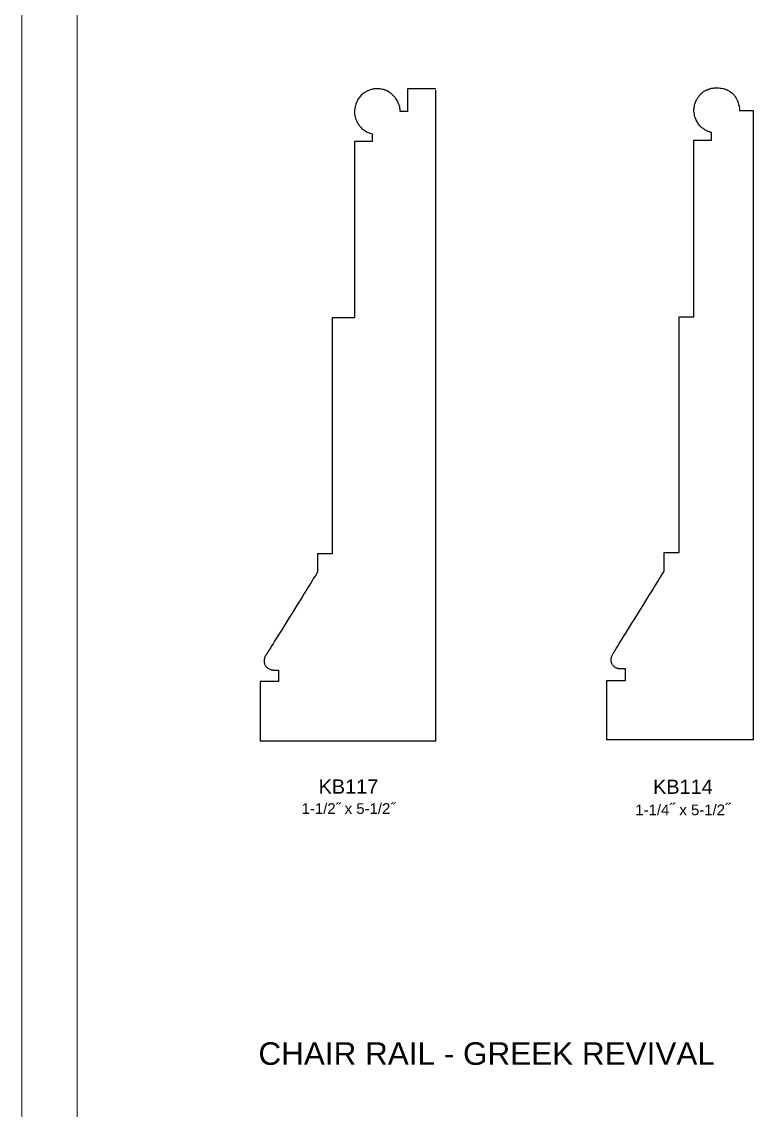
# Model space of a CAD drawing. Extents: x -7.6 to 25.2, y -9.8 to 27.2.
# Drawn here: x -7.64 to -1.47, y 8.88 to 18.05 of the extents above; entities that cross this region are included whole.
import ezdxf

# ---------------------------------------------------------------- set-up
doc = ezdxf.new("R2010")
doc.units = 0
doc.header["$MEASUREMENT"] = 0
doc.layers.add('DO NOT PLOT', color=2, linetype='Continuous', plot=False)
doc.layers.add('LAYER_1', color=7, linetype='Continuous')

# ---------------------------------------------------------------- blocks, each defined once
blk = doc.blocks.new('KB117')
at = {"flags": 128}
blk.add_lwpolyline([(0, 5.4991), (-0.0005, 5.4991), (-0.0021, 5.4991), (-0.0047, 5.4991), (-0.0082, 5.4991), (-0.0126, 5.4991), (-0.0178, 5.4991), (-0.0237, 5.4991), (-0.0303, 5.4991), (-0.0375, 5.4991), (-0.0453, 5.4991), (-0.0535, 5.4991), (-0.0622, 5.4991), (-0.0713, 5.4991), (-0.0807, 5.4991), (-0.0903, 5.4991), (-0.1001, 5.4991), (-0.11, 5.4991), (-0.12, 5.4991), (-0.13, 5.4991), (-0.1399, 5.4991), (-0.1497, 5.4991), (-0.1593, 5.4991), (-0.1687, 5.4991), (-0.1778, 5.4991), (-0.1865, 5.4991), (-0.1947, 5.4991), (-0.2025, 5.4991), (-0.2097, 5.4991), (-0.2163, 5.4991), (-0.2222, 5.4991), (-0.2274, 5.4991), (-0.2318, 5.4991), (-0.2353, 5.4991), (-0.2379, 5.4991), (-0.2394, 5.4991), (-0.24, 5.4991), (-0.24, 5.4987), (-0.24, 5.4974), (-0.24, 5.4954), (-0.24, 5.4925), (-0.24, 5.489), (-0.24, 5.4849), (-0.24, 5.4802), (-0.24, 5.4749), (-0.24, 5.4691), (-0.24, 5.4629), (-0.24, 5.4563), (-0.24, 5.4493), (-0.24, 5.442), (-0.24, 5.4345), (-0.24, 5.4268), (-0.24, 5.419), (-0.24, 5.411), (-0.24, 5.403), (-0.24, 5.395), (-0.24, 5.3871), (-0.24, 5.3792), (-0.24, 5.3715), (-0.24, 5.364), (-0.24, 5.3568), (-0.24, 5.3498), (-0.24, 5.3432), (-0.24, 5.3369), (-0.24, 5.3312), (-0.24, 5.3259), (-0.24, 5.3212), (-0.24, 5.317), (-0.24, 5.3135), (-0.24, 5.3107), (-0.24, 5.3086), (-0.24, 5.3074), (-0.24, 5.3069), (-0.2401, 5.3069), (-0.2405, 5.3069), (-0.2412, 5.3069), (-0.2421, 5.3069), (-0.2433, 5.3069), (-0.2446, 5.3069), (-0.2462, 5.3069), (-0.2479, 5.3069), (-0.2498, 5.3069), (-0.2518, 5.3069), (-0.2539, 5.3069), (-0.2562, 5.3069), (-0.2586, 5.3069), (-0.261, 5.3069), (-0.2635, 5.3069), (-0.2661, 5.3069), (-0.2686, 5.3069), (-0.2712, 5.3069), (-0.2738, 5.3069), (-0.2764, 5.3069), (-0.279, 5.3069), (-0.2815, 5.3069), (-0.2839, 5.3069), (-0.2863, 5.3069), (-0.2886, 5.3069), (-0.2907, 5.3069), (-0.2927, 5.3069), (-0.2946, 5.3069), (-0.2963, 5.3069), (-0.2979, 5.3069), (-0.2992, 5.3069), (-0.3003, 5.3069), (-0.3013, 5.3069), (-0.3019, 5.3069), (-0.3023, 5.3069), (-0.3025, 5.3069), (-0.3021, 5.3116), (-0.302, 5.3166), (-0.3022, 5.3219), (-0.3028, 5.3276), (-0.3036, 5.3335), (-0.3047, 5.3396), (-0.3061, 5.346), (-0.3079, 5.3526), (-0.3099, 5.3593), (-0.3123, 5.3662), (-0.315, 5.3731), (-0.318, 5.3802), (-0.3214, 5.3872), (-0.325, 5.3943), (-0.3291, 5.4014), (-0.3334, 5.4085), (-0.3381, 5.4155), (-0.3431, 5.4224), (-0.3485, 5.4292), (-0.3542, 5.4359), (-0.3602, 5.4423), (-0.3666, 5.4486), (-0.3734, 5.4546), (-0.3805, 5.4604), (-0.388, 5.4659), (-0.3959, 5.4711), (-0.4041, 5.4759), (-0.4127, 5.4804), (-0.4216, 5.4844), (-0.4309, 5.4881), (-0.4407, 5.4913), (-0.4507, 5.494), (-0.4612, 5.4962), (-0.4721, 5.4978), (-0.4833, 5.4989), (-0.495, 5.4994), (-0.4986, 5.4995), (-0.5026, 5.4995), (-0.507, 5.4993), (-0.5119, 5.4989), (-0.517, 5.4983), (-0.5225, 5.4975), (-0.5283, 5.4964), (-0.5344, 5.4951), (-0.5407, 5.4936), (-0.5472, 5.4918), (-0.5539, 5.4897), (-0.5607, 5.4873), (-0.5676, 5.4846), (-0.5746, 5.4816), (-0.5816, 5.4782), (-0.5887, 5.4745), (-0.5958, 5.4705), (-0.6028, 5.466), (-0.6098, 5.4612), (-0.6166, 5.456), (-0.6233, 5.4503), (-0.6299, 5.4443), (-0.6362, 5.4378), (-0.6424, 5.4308), (-0.6482, 5.4234), (-0.6538, 5.4154), (-0.6591, 5.407), (-0.6641, 5.3981), (-0.6686, 5.3887), (-0.6728, 5.3787), (-0.6765, 5.3682), (-0.6797, 5.3571), (-0.6825, 5.3455), (-0.6847, 5.3332), (-0.6864, 5.3204), (-0.6875, 5.3069), (-0.6876, 5.3037), (-0.6877, 5.3002), (-0.6876, 5.2963), (-0.6873, 5.292), (-0.6869, 5.2875), (-0.6863, 5.2827), (-0.6855, 5.2776), (-0.6845, 5.2723), (-0.6833, 5.2668), (-0.6818, 5.2611), (-0.6802, 5.2552), (-0.6783, 5.2492), (-0.6762, 5.243), (-0.6738, 5.2368), (-0.6711, 5.2305), (-0.6682, 5.2241), (-0.665, 5.2177), (-0.6615, 5.2113), (-0.6577, 5.2049), (-0.6537, 5.1985), (-0.6492, 5.1922), (-0.6445, 5.1859), (-0.6394, 5.1798), (-0.634, 5.1738), (-0.6282, 5.1679), (-0.622, 5.1622), (-0.6155, 5.1567), (-0.6086, 5.1514), (-0.6013, 5.1463), (-0.5936, 5.1415), (-0.5855, 5.137), (-0.577, 5.1328), (-0.568, 5.1289), (-0.5586, 5.1254), (-0.5487, 5.1222), (-0.5384, 5.1194), (-0.5384, 5.1193), (-0.5384, 5.1188), (-0.5384, 5.1181), (-0.5384, 5.1172), (-0.5384, 5.116), (-0.5384, 5.1146), (-0.5384, 5.113), (-0.5384, 5.1113), (-0.5384, 5.1093), (-0.5384, 5.1073), (-0.5384, 5.105), (-0.5384, 5.1027), (-0.5384, 5.1003), (-0.5384, 5.0978), (-0.5384, 5.0952), (-0.5384, 5.0925), (-0.5384, 5.0899), (-0.5384, 5.0872), (-0.5384, 5.0845), (-0.5384, 5.0819), (-0.5384, 5.0792), (-0.5384, 5.0766), (-0.5384, 5.0741), (-0.5384, 5.0717), (-0.5384, 5.0694), (-0.5384, 5.0671), (-0.5384, 5.0651), (-0.5384, 5.0631), (-0.5384, 5.0614), (-0.5384, 5.0598), (-0.5384, 5.0584), (-0.5384, 5.0572), (-0.5384, 5.0563), (-0.5384, 5.0556), (-0.5384, 5.0551), (-0.5384, 5.055), (-0.5388, 5.055), (-0.5398, 5.055), (-0.5414, 5.055), (-0.5435, 5.055), (-0.5463, 5.055), (-0.5495, 5.055), (-0.5532, 5.055), (-0.5572, 5.055), (-0.5617, 5.055), (-0.5665, 5.055), (-0.5717, 5.055), (-0.5771, 5.055), (-0.5827, 5.055), (-0.5885, 5.055), (-0.5945, 5.055), (-0.6006, 5.055), (-0.6067, 5.055), (-0.6129, 5.055), (-0.6192, 5.055), (-0.6253, 5.055), (-0.6314, 5.055), (-0.6374, 5.055), (-0.6432, 5.055), (-0.6488, 5.055), (-0.6542, 5.055), (-0.6594, 5.055), (-0.6642, 5.055), (-0.6687, 5.055), (-0.6727, 5.055), (-0.6764, 5.055), (-0.6796, 5.055), (-0.6823, 5.055), (-0.6845, 5.055), (-0.6861, 5.055), (-0.6871, 5.055), (-0.6875, 5.055), (-0.6875, 5.0516), (-0.6875, 5.0417), (-0.6875, 5.0257), (-0.6875, 5.004), (-0.6875, 4.9768), (-0.6875, 4.9448), (-0.6875, 4.9081), (-0.6875, 4.8672), (-0.6875, 4.8224), (-0.6875, 4.7743), (-0.6875, 4.723), (-0.6875, 4.6691), (-0.6875, 4.6129), (-0.6875, 4.5548), (-0.6875, 4.4951), (-0.6875, 4.4343), (-0.6875, 4.3728), (-0.6875, 4.3108), (-0.6875, 4.2488), (-0.6875, 4.1873), (-0.6875, 4.1265), (-0.6875, 4.0668), (-0.6875, 4.0087), (-0.6875, 3.9525), (-0.6875, 3.8986), (-0.6875, 3.8473), (-0.6875, 3.7992), (-0.6875, 3.7544), (-0.6875, 3.7135), (-0.6875, 3.6769), (-0.6875, 3.6448), (-0.6875, 3.6176), (-0.6875, 3.5959), (-0.6875, 3.5799), (-0.6875, 3.57), (-0.6875, 3.5666), (-0.6879, 3.5666), (-0.6891, 3.5666), (-0.6911, 3.5666), (-0.6939, 3.5666), (-0.6973, 3.5666), (-0.7013, 3.5666), (-0.706, 3.5666), (-0.7111, 3.5666), (-0.7168, 3.5666), (-0.7228, 3.5666), (-0.7293, 3.5666), (-0.7361, 3.5666), (-0.7431, 3.5666), (-0.7505, 3.5666), (-0.758, 3.5666), (-0.7656, 3.5666), (-0.7734, 3.5666), (-0.7812, 3.5666), (-0.789, 3.5666), (-0.7968, 3.5666), (-0.8044, 3.5666), (-0.8119, 3.5666), (-0.8193, 3.5666), (-0.8263, 3.5666), (-0.8331, 3.5666), (-0.8396, 3.5666), (-0.8457, 3.5666), (-0.8513, 3.5666), (-0.8564, 3.5666), (-0.8611, 3.5666), (-0.8651, 3.5666), (-0.8685, 3.5666), (-0.8713, 3.5666), (-0.8733, 3.5666), (-0.8745, 3.5666), (-0.8749, 3.5666), (-0.8749, 3.5621), (-0.8749, 3.5489), (-0.8749, 3.5275), (-0.8749, 3.4984), (-0.8749, 3.4622), (-0.8749, 3.4193), (-0.8749, 3.3703), (-0.8749, 3.3157), (-0.8749, 3.256), (-0.8749, 3.1916), (-0.8749, 3.1232), (-0.8749, 3.0512), (-0.8749, 2.9761), (-0.8749, 2.8985), (-0.8749, 2.8188), (-0.8749, 2.7376), (-0.8749, 2.6554), (-0.8749, 2.5726), (-0.8749, 2.4899), (-0.8749, 2.4076), (-0.8749, 2.3264), (-0.8749, 2.2467), (-0.8749, 2.1691), (-0.8749, 2.094), (-0.8749, 2.022), (-0.8749, 1.9536), (-0.8749, 1.8893), (-0.8749, 1.8295), (-0.8749, 1.7749), (-0.8749, 1.7259), (-0.8749, 1.683), (-0.8749, 1.6468), (-0.8749, 1.6178), (-0.8749, 1.5964), (-0.8749, 1.5832), (-0.8749, 1.5786), (-0.8752, 1.5786), (-0.8761, 1.5786), (-0.8774, 1.5786), (-0.8792, 1.5786), (-0.8815, 1.5786), (-0.8842, 1.5786), (-0.8873, 1.5786), (-0.8907, 1.5786), (-0.8945, 1.5786), (-0.8985, 1.5786), (-0.9028, 1.5786), (-0.9074, 1.5786), (-0.9121, 1.5786), (-0.917, 1.5786), (-0.922, 1.5786), (-0.9271, 1.5786), (-0.9322, 1.5786), (-0.9374, 1.5786), (-0.9426, 1.5786), (-0.9478, 1.5786), (-0.9529, 1.5786), (-0.9579, 1.5786), (-0.9628, 1.5786), (-0.9675, 1.5786), (-0.9721, 1.5786), (-0.9764, 1.5786), (-0.9804, 1.5786), (-0.9842, 1.5786), (-0.9876, 1.5786), (-0.9907, 1.5786), (-0.9934, 1.5786), (-0.9957, 1.5786), (-0.9975, 1.5786), (-0.9988, 1.5786), (-0.9997, 1.5786), (-0.9999, 1.5786), (-0.9999, 1.5783), (-0.9999, 1.5772), (-0.9999, 1.5756), (-0.9999, 1.5733), (-0.9999, 1.5704), (-0.9999, 1.5671), (-0.9999, 1.5632), (-0.9999, 1.5589), (-0.9999, 1.5542), (-0.9999, 1.5492), (-0.9999, 1.5438), (-0.9999, 1.5381), (-0.9999, 1.5322), (-0.9999, 1.5261), (-0.9999, 1.5199), (-0.9999, 1.5135), (-0.9999, 1.507), (-0.9999, 1.5005), (-0.9999, 1.494), (-0.9999, 1.4876), (-0.9999, 1.4812), (-0.9999, 1.4749), (-0.9999, 1.4688), (-0.9999, 1.4629), (-0.9999, 1.4573), (-0.9999, 1.4519), (-0.9999, 1.4468), (-0.9999, 1.4421), (-0.9999, 1.4378), (-0.9999, 1.434), (-0.9999, 1.4306), (-0.9999, 1.4278), (-0.9999, 1.4255), (-0.9999, 1.4238), (-0.9999, 1.4228), (-0.9999, 1.4224), (-1.0009, 1.4208), (-1.0038, 1.4163), (-1.0084, 1.4088), (-1.0146, 1.3987), (-1.0224, 1.3862), (-1.0317, 1.3713), (-1.0422, 1.3543), (-1.054, 1.3353), (-1.0669, 1.3145), (-1.0807, 1.2922), (-1.0955, 1.2684), (-1.111, 1.2434), (-1.1272, 1.2174), (-1.1439, 1.1904), (-1.1611, 1.1627), (-1.1786, 1.1345), (-1.1963, 1.106), (-1.2141, 1.0773), (-1.232, 1.0485), (-1.2497, 1.02), (-1.2672, 0.9918), (-1.2843, 0.9641), (-1.3011, 0.9371), (-1.3172, 0.9111), (-1.3328, 0.8861), (-1.3475, 0.8623), (-1.3614, 0.84), (-1.3742, 0.8192), (-1.386, 0.8003), (-1.3966, 0.7832), (-1.4058, 0.7684), (-1.4136, 0.7558), (-1.4199, 0.7457), (-1.4245, 0.7383), (-1.4273, 0.7337), (-1.4283, 0.7321), (-1.4294, 0.7309), (-1.4306, 0.7294), (-1.4319, 0.7276), (-1.4333, 0.7255), (-1.4348, 0.7232), (-1.4363, 0.7206), (-1.4378, 0.7178), (-1.4393, 0.7147), (-1.4408, 0.7115), (-1.4422, 0.708), (-1.4436, 0.7044), (-1.4449, 0.7006), (-1.446, 0.6967), (-1.4471, 0.6926), (-1.4479, 0.6884), (-1.4486, 0.6841), (-1.4491, 0.6798), (-1.4494, 0.6753), (-1.4495, 0.6708), (-1.4493, 0.6663), (-1.4488, 0.6618), (-1.448, 0.6572), (-1.4469, 0.6526), (-1.4454, 0.6481), (-1.4436, 0.6436), (-1.4414, 0.6392), (-1.4388, 0.6348), (-1.4357, 0.6305), (-1.4322, 0.6263), (-1.4283, 0.6222), (-1.4238, 0.6182), (-1.4188, 0.6144), (-1.4133, 0.6107), (-1.4073, 0.6072), (-1.4006, 0.6039), (-1.3934, 0.6008), (-1.3919, 0.6003), (-1.3904, 0.6), (-1.3887, 0.5996), (-1.3868, 0.5993), (-1.3849, 0.599), (-1.3829, 0.5987), (-1.3807, 0.5985), (-1.3785, 0.5982), (-1.3762, 0.5981), (-1.3739, 0.5979), (-1.3715, 0.5977), (-1.369, 0.5976), (-1.3666, 0.5975), (-1.3641, 0.5974), (-1.3616, 0.5973), (-1.3591, 0.5973), (-1.3567, 0.5972), (-1.3542, 0.5972), (-1.3518, 0.5972), (-1.3495, 0.5972), (-1.3472, 0.5972), (-1.345, 0.5972), (-1.3428, 0.5972), (-1.3408, 0.5972), (-1.3389, 0.5973), (-1.337, 0.5973), (-1.3353, 0.5973), (-1.3337, 0.5974), (-1.3323, 0.5974), (-1.331, 0.5975), (-1.3299, 0.5975), (-1.329, 0.5975), (-1.3282, 0.5976), (-1.3277, 0.5976), (-1.3274, 0.5976), (-1.3273, 0.5976), (-1.3273, 0.5974), (-1.3273, 0.5967), (-1.3273, 0.5957), (-1.3273, 0.5942), (-1.3273, 0.5925), (-1.3273, 0.5904), (-1.3273, 0.588), (-1.3273, 0.5853), (-1.3273, 0.5823), (-1.3273, 0.5792), (-1.3273, 0.5758), (-1.3273, 0.5723), (-1.3273, 0.5686), (-1.3273, 0.5648), (-1.3273, 0.5609), (-1.3273, 0.5569), (-1.3273, 0.5528), (-1.3273, 0.5488), (-1.3273, 0.5447), (-1.3273, 0.5407), (-1.3273, 0.5367), (-1.3273, 0.5328), (-1.3273, 0.529), (-1.3273, 0.5253), (-1.3273, 0.5217), (-1.3273, 0.5184), (-1.3273, 0.5152), (-1.3273, 0.5123), (-1.3273, 0.5096), (-1.3273, 0.5072), (-1.3273, 0.5051), (-1.3273, 0.5033), (-1.3273, 0.5019), (-1.3273, 0.5008), (-1.3273, 0.5002), (-1.3273, 0.5), (-1.3276, 0.5), (-1.3287, 0.5), (-1.3303, 0.5), (-1.3326, 0.5), (-1.3355, 0.5), (-1.3388, 0.5), (-1.3427, 0.5), (-1.347, 0.5), (-1.3517, 0.5), (-1.3567, 0.5), (-1.3621, 0.5), (-1.3678, 0.5), (-1.3737, 0.5), (-1.3798, 0.5), (-1.386, 0.5), (-1.3924, 0.5), (-1.3989, 0.5), (-1.4054, 0.5), (-1.4119, 0.5), (-1.4183, 0.5), (-1.4247, 0.5), (-1.431, 0.5), (-1.4371, 0.5), (-1.443, 0.5), (-1.4486, 0.5), (-1.454, 0.5), (-1.4591, 0.5), (-1.4638, 0.5), (-1.4681, 0.5), (-1.4719, 0.5), (-1.4753, 0.5), (-1.4781, 0.5), (-1.4804, 0.5), (-1.4821, 0.5), (-1.4831, 0.5), (-1.4835, 0.5), (-1.4835, 0.4988), (-1.4835, 0.4955), (-1.4835, 0.4901), (-1.4835, 0.4828), (-1.4835, 0.4737), (-1.4835, 0.4629), (-1.4835, 0.4506), (-1.4835, 0.4369), (-1.4835, 0.4219), (-1.4835, 0.4057), (-1.4835, 0.3885), (-1.4835, 0.3704), (-1.4835, 0.3515), (-1.4835, 0.3319), (-1.4835, 0.3119), (-1.4835, 0.2915), (-1.4835, 0.2708), (-1.4835, 0.25), (-1.4835, 0.2292), (-1.4835, 0.2085), (-1.4835, 0.1881), (-1.4835, 0.168), (-1.4835, 0.1485), (-1.4835, 0.1296), (-1.4835, 0.1115), (-1.4835, 0.0943), (-1.4835, 0.0781), (-1.4835, 0.0631), (-1.4835, 0.0494), (-1.4835, 0.037), (-1.4835, 0.0263), (-1.4835, 0.0171), (-1.4835, 0.0098), (-1.4835, 0.0045), (-1.4835, 0.0011), (-1.4835, 0), (-1.4801, 0), (-1.4703, 0), (-1.4543, 0), (-1.4326, 0), (-1.4056, 0), (-1.3736, 0), (-1.337, 0), (-1.2963, 0), (-1.2517, 0), (-1.2037, 0), (-1.1526, 0), (-1.0989, 0), (-1.0429, 0), (-0.9849, 0), (-0.9255, 0), (-0.8649, 0), (-0.8035, 0), (-0.7417, 0), (-0.68, 0), (-0.6186, 0), (-0.558, 0), (-0.4986, 0), (-0.4406, 0), (-0.3846, 0), (-0.3309, 0), (-0.2798, 0), (-0.2318, 0), (-0.1872, 0), (-0.1465, 0), (-0.1099, 0), (-0.0779, 0), (-0.0509, 0), (-0.0292, 0), (-0.0132, 0), (-0.0034, 0), (0, 0), (0, 0.0125), (0, 0.049), (0, 0.1082), (0, 0.1886), (0, 0.2888), (0, 0.4073), (0, 0.5429), (0, 0.694), (0, 0.8592), (0, 1.0372), (0, 1.2265), (0, 1.4257), (0, 1.6334), (0, 1.8481), (0, 2.0685), (0, 2.2932), (0, 2.5207), (0, 2.7496), (0, 2.9785), (0, 3.2059), (0, 3.4306), (0, 3.651), (0, 3.8658), (0, 4.0734), (0, 4.2726), (0, 4.4619), (0, 4.6399), (0, 4.8051), (0, 4.9562), (0, 5.0918), (0, 5.2104), (0, 5.3106), (0, 5.3909), (0, 5.4501), (0, 5.4866)], dxfattribs=at)
blk = doc.blocks.new('KB114')
at = {"flags": 128}
blk.add_lwpolyline([(0, 0.1044), (0, 0.0473), (0, 0), (-0.0028, 0), (-0.011, 0), (-0.0243, 0), (-0.0423, 0), (-0.0648, 0), (-0.0914, 0), (-0.1218, 0), (-0.1557, 0), (-0.1927, 0), (-0.2327, 0), (-0.2751, 0), (-0.3198, 0), (-0.3664, 0), (-0.4146, 0), (-0.464, 0), (-0.5144, 0), (-0.5654, 0), (-0.6168, 0), (-0.6681, 0), (-0.7191, 0), (-0.7695, 0), (-0.819, 0), (-0.8671, 0), (-0.9137, 0), (-0.9584, 0), (-1.0009, 0), (-1.0408, 0), (-1.0778, 0), (-1.1117, 0), (-1.1421, 0), (-1.1687, 0), (-1.1912, 0), (-1.2092, 0), (-1.2225, 0), (-1.2307, 0), (-1.2335, 0), (-1.2335, 0.0011), (-1.2335, 0.0045), (-1.2335, 0.0098), (-1.2335, 0.0171), (-1.2335, 0.0263), (-1.2335, 0.037), (-1.2335, 0.0494), (-1.2335, 0.0631), (-1.2335, 0.0781), (-1.2335, 0.0943), (-1.2335, 0.1115), (-1.2335, 0.1296), (-1.2335, 0.1485), (-1.2335, 0.168), (-1.2335, 0.1881), (-1.2335, 0.2085), (-1.2335, 0.2292), (-1.2335, 0.25), (-1.2335, 0.2708), (-1.2335, 0.2915), (-1.2335, 0.3119), (-1.2335, 0.3319), (-1.2335, 0.3515), (-1.2335, 0.3704), (-1.2335, 0.3885), (-1.2335, 0.4057), (-1.2335, 0.4219), (-1.2335, 0.4369), (-1.2335, 0.4506), (-1.2335, 0.4629), (-1.2335, 0.4737), (-1.2335, 0.4828), (-1.2335, 0.4901), (-1.2335, 0.4955), (-1.2335, 0.4988), (-1.2335, 0.5), (-1.2332, 0.5), (-1.2321, 0.5), (-1.2304, 0.5), (-1.2281, 0.5), (-1.2253, 0.5), (-1.2219, 0.5), (-1.2181, 0.5), (-1.2138, 0.5), (-1.2091, 0.5), (-1.204, 0.5), (-1.1987, 0.5), (-1.193, 0.5), (-1.1871, 0.5), (-1.181, 0.5), (-1.1747, 0.5), (-1.1683, 0.5), (-1.1619, 0.5), (-1.1554, 0.5), (-1.1489, 0.5), (-1.1424, 0.5), (-1.136, 0.5), (-1.1298, 0.5), (-1.1237, 0.5), (-1.1178, 0.5), (-1.1121, 0.5), (-1.1067, 0.5), (-1.1017, 0.5), (-1.097, 0.5), (-1.0927, 0.5), (-1.0888, 0.5), (-1.0855, 0.5), (-1.0826, 0.5), (-1.0803, 0.5), (-1.0787, 0.5), (-1.0776, 0.5), (-1.0773, 0.5), (-1.0773, 0.5002), (-1.0773, 0.5008), (-1.0773, 0.5019), (-1.0773, 0.5033), (-1.0773, 0.5051), (-1.0773, 0.5072), (-1.0773, 0.5096), (-1.0773, 0.5123), (-1.0773, 0.5152), (-1.0773, 0.5184), (-1.0773, 0.5217), (-1.0773, 0.5253), (-1.0773, 0.529), (-1.0773, 0.5328), (-1.0773, 0.5367), (-1.0773, 0.5407), (-1.0773, 0.5447), (-1.0773, 0.5488), (-1.0773, 0.5528), (-1.0773, 0.5569), (-1.0773, 0.5609), (-1.0773, 0.5648), (-1.0773, 0.5686), (-1.0773, 0.5723), (-1.0773, 0.5758), (-1.0773, 0.5792), (-1.0773, 0.5823), (-1.0773, 0.5853), (-1.0773, 0.5879), (-1.0773, 0.5903), (-1.0773, 0.5924), (-1.0773, 0.5942), (-1.0773, 0.5957), (-1.0773, 0.5967), (-1.0773, 0.5974), (-1.0773, 0.5976), (-1.0773, 0.5976), (-1.0776, 0.5976), (-1.0779, 0.5976), (-1.0784, 0.5976), (-1.079, 0.5976), (-1.0797, 0.5976), (-1.0805, 0.5976), (-1.0814, 0.5976), (-1.0824, 0.5976), (-1.0835, 0.5976), (-1.0846, 0.5976), (-1.0858, 0.5976), (-1.087, 0.5976), (-1.0883, 0.5976), (-1.0896, 0.5976), (-1.091, 0.5976), (-1.0923, 0.5976), (-1.0937, 0.5975), (-1.0951, 0.5975), (-1.0964, 0.5975), (-1.0978, 0.5975), (-1.0991, 0.5975), (-1.1004, 0.5975), (-1.1016, 0.5975), (-1.1028, 0.5975), (-1.1039, 0.5975), (-1.105, 0.5975), (-1.106, 0.5975), (-1.1069, 0.5975), (-1.1077, 0.5975), (-1.1084, 0.5975), (-1.109, 0.5975), (-1.1095, 0.5975), (-1.1098, 0.5975), (-1.1101, 0.5975), (-1.1101, 0.5975), (-1.1149, 0.5971), (-1.1196, 0.597), (-1.1243, 0.5971), (-1.1289, 0.5975), (-1.1336, 0.5982), (-1.1381, 0.5992), (-1.1426, 0.6004), (-1.147, 0.6019), (-1.1514, 0.6036), (-1.1556, 0.6055), (-1.1597, 0.6077), (-1.1636, 0.6101), (-1.1674, 0.6127), (-1.1711, 0.6156), (-1.1746, 0.6186), (-1.1779, 0.6218), (-1.1811, 0.6252), (-1.184, 0.6288), (-1.1867, 0.6326), (-1.1892, 0.6365), (-1.1914, 0.6406), (-1.1934, 0.6448), (-1.1951, 0.6492), (-1.1965, 0.6538), (-1.1977, 0.6585), (-1.1985, 0.6633), (-1.1991, 0.6682), (-1.1993, 0.6732), (-1.1992, 0.6784), (-1.1987, 0.6836), (-1.1978, 0.689), (-1.1966, 0.6944), (-1.195, 0.6999), (-1.193, 0.7055), (-1.1906, 0.7112), (-1.1878, 0.7169), (-1.1868, 0.7185), (-1.1839, 0.7232), (-1.1792, 0.7308), (-1.1728, 0.7411), (-1.1648, 0.7539), (-1.1553, 0.7691), (-1.1445, 0.7865), (-1.1325, 0.8059), (-1.1194, 0.8271), (-1.1052, 0.8499), (-1.0901, 0.8742), (-1.0743, 0.8998), (-1.0577, 0.9264), (-1.0406, 0.954), (-1.0231, 0.9823), (-1.0052, 1.0111), (-0.9871, 1.0403), (-0.9689, 1.0696), (-0.9506, 1.099), (-0.9325, 1.1282), (-0.9146, 1.157), (-0.8971, 1.1853), (-0.88, 1.2128), (-0.8635, 1.2395), (-0.8476, 1.265), (-0.8325, 1.2893), (-0.8184, 1.3122), (-0.8052, 1.3334), (-0.7932, 1.3527), (-0.7824, 1.3701), (-0.7729, 1.3853), (-0.765, 1.3982), (-0.7586, 1.4085), (-0.7539, 1.4161), (-0.7509, 1.4208), (-0.7499, 1.4224), (-0.7499, 1.4227), (-0.7499, 1.4238), (-0.7499, 1.4255), (-0.7499, 1.4277), (-0.7499, 1.4306), (-0.7499, 1.434), (-0.7499, 1.4378), (-0.7499, 1.4421), (-0.7499, 1.4468), (-0.7499, 1.4519), (-0.7499, 1.4572), (-0.7499, 1.4629), (-0.7499, 1.4688), (-0.7499, 1.4749), (-0.7499, 1.4812), (-0.7499, 1.4875), (-0.7499, 1.494), (-0.7499, 1.5005), (-0.7499, 1.507), (-0.7499, 1.5135), (-0.7499, 1.5199), (-0.7499, 1.5261), (-0.7499, 1.5322), (-0.7499, 1.5381), (-0.7499, 1.5438), (-0.7499, 1.5492), (-0.7499, 1.5542), (-0.7499, 1.5589), (-0.7499, 1.5632), (-0.7499, 1.5671), (-0.7499, 1.5704), (-0.7499, 1.5733), (-0.7499, 1.5756), (-0.7499, 1.5772), (-0.7499, 1.5783), (-0.7499, 1.5786), (-0.7497, 1.5786), (-0.7488, 1.5786), (-0.7475, 1.5786), (-0.7457, 1.5786), (-0.7434, 1.5786), (-0.7407, 1.5786), (-0.7376, 1.5786), (-0.7342, 1.5786), (-0.7304, 1.5786), (-0.7264, 1.5786), (-0.7221, 1.5786), (-0.7175, 1.5786), (-0.7128, 1.5786), (-0.7079, 1.5786), (-0.7029, 1.5786), (-0.6978, 1.5786), (-0.6926, 1.5786), (-0.6874, 1.5786), (-0.6822, 1.5786), (-0.6771, 1.5786), (-0.672, 1.5786), (-0.667, 1.5786), (-0.6621, 1.5786), (-0.6574, 1.5786), (-0.6528, 1.5786), (-0.6485, 1.5786), (-0.6445, 1.5786), (-0.6407, 1.5786), (-0.6373, 1.5786), (-0.6342, 1.5786), (-0.6315, 1.5786), (-0.6292, 1.5786), (-0.6274, 1.5786), (-0.6261, 1.5786), (-0.6252, 1.5786), (-0.6249, 1.5786), (-0.6249, 1.5832), (-0.6249, 1.5964), (-0.6249, 1.6178), (-0.6249, 1.6468), (-0.6249, 1.683), (-0.6249, 1.7259), (-0.6249, 1.7749), (-0.6249, 1.8295), (-0.6249, 1.8893), (-0.6249, 1.9536), (-0.6249, 2.022), (-0.6249, 2.094), (-0.6249, 2.1691), (-0.6249, 2.2467), (-0.6249, 2.3264), (-0.6249, 2.4076), (-0.6249, 2.4899), (-0.6249, 2.5726), (-0.6249, 2.6554), (-0.6249, 2.7376), (-0.6249, 2.8188), (-0.6249, 2.8985), (-0.6249, 2.9761), (-0.6249, 3.0512), (-0.6249, 3.1232), (-0.6249, 3.1916), (-0.6249, 3.256), (-0.6249, 3.3157), (-0.6249, 3.3703), (-0.6249, 3.4193), (-0.6249, 3.4622), (-0.6249, 3.4984), (-0.6249, 3.5275), (-0.6249, 3.5489), (-0.6249, 3.5621), (-0.6249, 3.5666), (-0.6247, 3.5666), (-0.6238, 3.5666), (-0.6225, 3.5666), (-0.6207, 3.5666), (-0.6184, 3.5666), (-0.6157, 3.5666), (-0.6126, 3.5666), (-0.6092, 3.5666), (-0.6054, 3.5666), (-0.6014, 3.5666), (-0.5971, 3.5666), (-0.5925, 3.5666), (-0.5878, 3.5666), (-0.5829, 3.5666), (-0.5779, 3.5666), (-0.5728, 3.5666), (-0.5677, 3.5666), (-0.5625, 3.5666), (-0.5573, 3.5666), (-0.5521, 3.5666), (-0.547, 3.5666), (-0.542, 3.5666), (-0.5371, 3.5666), (-0.5324, 3.5666), (-0.5278, 3.5666), (-0.5235, 3.5666), (-0.5195, 3.5666), (-0.5157, 3.5666), (-0.5123, 3.5666), (-0.5092, 3.5666), (-0.5065, 3.5666), (-0.5043, 3.5666), (-0.5024, 3.5666), (-0.5011, 3.5666), (-0.5003, 3.5666), (-0.5, 3.5666), (-0.5, 3.57), (-0.5, 3.5798), (-0.5, 3.5959), (-0.5, 3.6176), (-0.5, 3.6447), (-0.5, 3.6768), (-0.5, 3.7135), (-0.5, 3.7544), (-0.5, 3.7991), (-0.5, 3.8473), (-0.5, 3.8985), (-0.5, 3.9525), (-0.5, 4.0087), (-0.5, 4.0668), (-0.5, 4.1265), (-0.5, 4.1873), (-0.5, 4.2488), (-0.5, 4.3108), (-0.5, 4.3727), (-0.5, 4.4343), (-0.5, 4.4951), (-0.5, 4.5548), (-0.5, 4.6129), (-0.5, 4.6691), (-0.5, 4.723), (-0.5, 4.7743), (-0.5, 4.8224), (-0.5, 4.8672), (-0.5, 4.9081), (-0.5, 4.9447), (-0.5, 4.9768), (-0.5, 5.004), (-0.5, 5.0257), (-0.5, 5.0417), (-0.5, 5.0516), (-0.5, 5.055), (-0.4996, 5.055), (-0.4987, 5.055), (-0.4971, 5.055), (-0.4949, 5.055), (-0.4922, 5.055), (-0.489, 5.055), (-0.4854, 5.055), (-0.4813, 5.055), (-0.4769, 5.055), (-0.4721, 5.055), (-0.467, 5.055), (-0.4616, 5.055), (-0.456, 5.055), (-0.4503, 5.055), (-0.4443, 5.055), (-0.4383, 5.055), (-0.4322, 5.055), (-0.426, 5.055), (-0.4199, 5.055), (-0.4137, 5.055), (-0.4077, 5.055), (-0.4018, 5.055), (-0.396, 5.055), (-0.3904, 5.055), (-0.385, 5.055), (-0.38, 5.055), (-0.3752, 5.055), (-0.3707, 5.055), (-0.3667, 5.055), (-0.363, 5.055), (-0.3598, 5.055), (-0.3571, 5.055), (-0.355, 5.055), (-0.3534, 5.055), (-0.3524, 5.055), (-0.3521, 5.055), (-0.352, 5.0551), (-0.352, 5.0556), (-0.352, 5.0563), (-0.352, 5.0572), (-0.352, 5.0584), (-0.352, 5.0598), (-0.3519, 5.0614), (-0.3519, 5.0631), (-0.3519, 5.0651), (-0.3518, 5.0671), (-0.3518, 5.0694), (-0.3518, 5.0717), (-0.3517, 5.0741), (-0.3517, 5.0766), (-0.3516, 5.0792), (-0.3516, 5.0819), (-0.3515, 5.0845), (-0.3515, 5.0872), (-0.3514, 5.0899), (-0.3514, 5.0925), (-0.3514, 5.0952), (-0.3513, 5.0978), (-0.3513, 5.1003), (-0.3512, 5.1027), (-0.3512, 5.105), (-0.3511, 5.1072), (-0.3511, 5.1093), (-0.3511, 5.1113), (-0.351, 5.113), (-0.351, 5.1146), (-0.351, 5.116), (-0.351, 5.1172), (-0.351, 5.1181), (-0.3509, 5.1188), (-0.3509, 5.1192), (-0.3509, 5.1194), (-0.3512, 5.1195), (-0.3522, 5.1196), (-0.3536, 5.12), (-0.3556, 5.1205), (-0.3581, 5.1211), (-0.3611, 5.122), (-0.3645, 5.123), (-0.3682, 5.1242), (-0.3724, 5.1257), (-0.3769, 5.1274), (-0.3816, 5.1294), (-0.3867, 5.1316), (-0.3919, 5.1341), (-0.3974, 5.1369), (-0.403, 5.14), (-0.4088, 5.1434), (-0.4146, 5.1472), (-0.4206, 5.1513), (-0.4265, 5.1558), (-0.4324, 5.1606), (-0.4384, 5.1658), (-0.4442, 5.1715), (-0.4499, 5.1775), (-0.4555, 5.184), (-0.461, 5.1909), (-0.4662, 5.1983), (-0.4712, 5.2061), (-0.4759, 5.2145), (-0.4803, 5.2233), (-0.4844, 5.2326), (-0.4881, 5.2425), (-0.4914, 5.2529), (-0.4943, 5.2638), (-0.4967, 5.2754), (-0.4986, 5.2875), (-0.5, 5.3002), (-0.5001, 5.3096), (-0.4997, 5.3187), (-0.499, 5.3276), (-0.498, 5.3362), (-0.4965, 5.3445), (-0.4948, 5.3526), (-0.4927, 5.3604), (-0.4904, 5.368), (-0.4878, 5.3753), (-0.4849, 5.3824), (-0.4818, 5.3892), (-0.4785, 5.3957), (-0.4751, 5.4021), (-0.4714, 5.4081), (-0.4676, 5.414), (-0.4637, 5.4195), (-0.4596, 5.4249), (-0.4555, 5.43), (-0.4512, 5.4348), (-0.447, 5.4395), (-0.4427, 5.4438), (-0.4383, 5.448), (-0.434, 5.4519), (-0.4297, 5.4556), (-0.4255, 5.459), (-0.4213, 5.4623), (-0.4172, 5.4653), (-0.4131, 5.468), (-0.4092, 5.4706), (-0.4055, 5.4729), (-0.4019, 5.475), (-0.3985, 5.4769), (-0.3952, 5.4786), (-0.3922, 5.48), (-0.3895, 5.4813), (-0.3869, 5.4823), (-0.3826, 5.4842), (-0.3776, 5.4862), (-0.3719, 5.4881), (-0.3656, 5.4899), (-0.3588, 5.4915), (-0.3515, 5.493), (-0.3437, 5.4943), (-0.3355, 5.4954), (-0.3269, 5.4963), (-0.318, 5.4968), (-0.3088, 5.497), (-0.2993, 5.4969), (-0.2896, 5.4964), (-0.2798, 5.4955), (-0.2699, 5.4942), (-0.2599, 5.4923), (-0.2499, 5.49), (-0.24, 5.4871), (-0.2301, 5.4837), (-0.2203, 5.4796), (-0.2106, 5.4749), (-0.2012, 5.4696), (-0.192, 5.4635), (-0.1831, 5.4568), (-0.1745, 5.4492), (-0.1663, 5.4409), (-0.1585, 5.4317), (-0.1512, 5.4217), (-0.1445, 5.4108), (-0.1382, 5.399), (-0.1326, 5.3862), (-0.1276, 5.3724), (-0.1233, 5.3577), (-0.1197, 5.3418), (-0.117, 5.3249), (-0.115, 5.3069), (-0.1147, 5.3069), (-0.114, 5.3069), (-0.1127, 5.3069), (-0.111, 5.3069), (-0.109, 5.3069), (-0.1065, 5.3069), (-0.1036, 5.3069), (-0.1005, 5.3069), (-0.097, 5.3069), (-0.0933, 5.3069), (-0.0893, 5.3069), (-0.0852, 5.3069), (-0.0808, 5.3069), (-0.0763, 5.3069), (-0.0717, 5.3069), (-0.067, 5.3069), (-0.0623, 5.3069), (-0.0575, 5.3069), (-0.0527, 5.3069), (-0.048, 5.3069), (-0.0433, 5.3069), (-0.0386, 5.3069), (-0.0342, 5.3069), (-0.0298, 5.3069), (-0.0256, 5.3069), (-0.0217, 5.3069), (-0.018, 5.3069), (-0.0145, 5.3069), (-0.0114, 5.3069), (-0.0085, 5.3069), (-0.006, 5.3069), (-0.0039, 5.3069), (-0.0023, 5.3069), (-0.001, 5.3069), (-0.0003, 5.3069), (0, 5.3069), (0, 5.2948), (0, 5.2596), (0, 5.2025), (0, 5.1249), (0, 5.0282), (0, 4.9138), (0, 4.783), (0, 4.6372), (0, 4.4777), (0, 4.3059), (0, 4.1233), (0, 3.931), (0, 3.7306), (0, 3.5234), (0, 3.3107), (0, 3.0939), (0, 2.8743), (0, 2.6534), (0, 2.4326), (0, 2.213), (0, 1.9962), (0, 1.7835), (0, 1.5763), (0, 1.3759), (0, 1.1836), (0, 1.001), (0, 0.8292), (0, 0.6697), (0, 0.5239), (0, 0.3931), (0, 0.2787), (0, 0.182)], close=True, dxfattribs=at)

msp = doc.modelspace()

# ---------------------------------------------------------------- linework, layer by layer
at = {"layer": 'DO NOT PLOT', "linetype": 'Continuous', "lineweight": 0}
msp.add_line((-7.6354, 27.2328), (-7.6354, -9.7954), dxfattribs=at)
at = {"layer": 'LAYER_1', "color": 7, "lineweight": 0}
msp.add_open_spline([(-7.1688, -9.5388), (-7.1688, -9.5388), (-7.1688, 26.9273), (-7.1688, 26.9273)], degree=3, dxfattribs=at)

# ---------------------------------------------------------------- block references
at = {"linetype": 'Continuous'}
msp.add_blockref('KB117', (-4.1419, 11.9911), dxfattribs=at)
msp.add_blockref('KB114', (-1.4663, 12.0009))

# ---------------------------------------------------------------- texts
at = {"linetype": 'Continuous', "lineweight": 0}
for s, insert, char_height, width, attachment_point in [('{\\fArial|b0|i0|c0|p34;KB117\\P\\H0.75x;1-1/2˝ x 5-1/2˝}', (-4.8803, 11.6659), 0.12, 1.979911, 2), ('{\\fArial|b0|i0|c0|p34;KB114\\P\\H0.75x;1-1/4\\H1.1111x;˝ \\H0.9x;x 5-1/2\\H1.1111x;˝}', (-2.0595, 11.6646), 0.12, 2.277108, 2), ('{\\fArial|b0|i0|c0|p34;\\H2.1111x;CHAIR RAIL - GREEK REVIVAL}', (-5.6393, 9.4498), 0.09, 10.602271, 1)]:
    msp.add_mtext(s, dxfattribs=dict(at, insert=insert, char_height=char_height, width=width, attachment_point=attachment_point))

doc.saveas('drawing.dxf')
